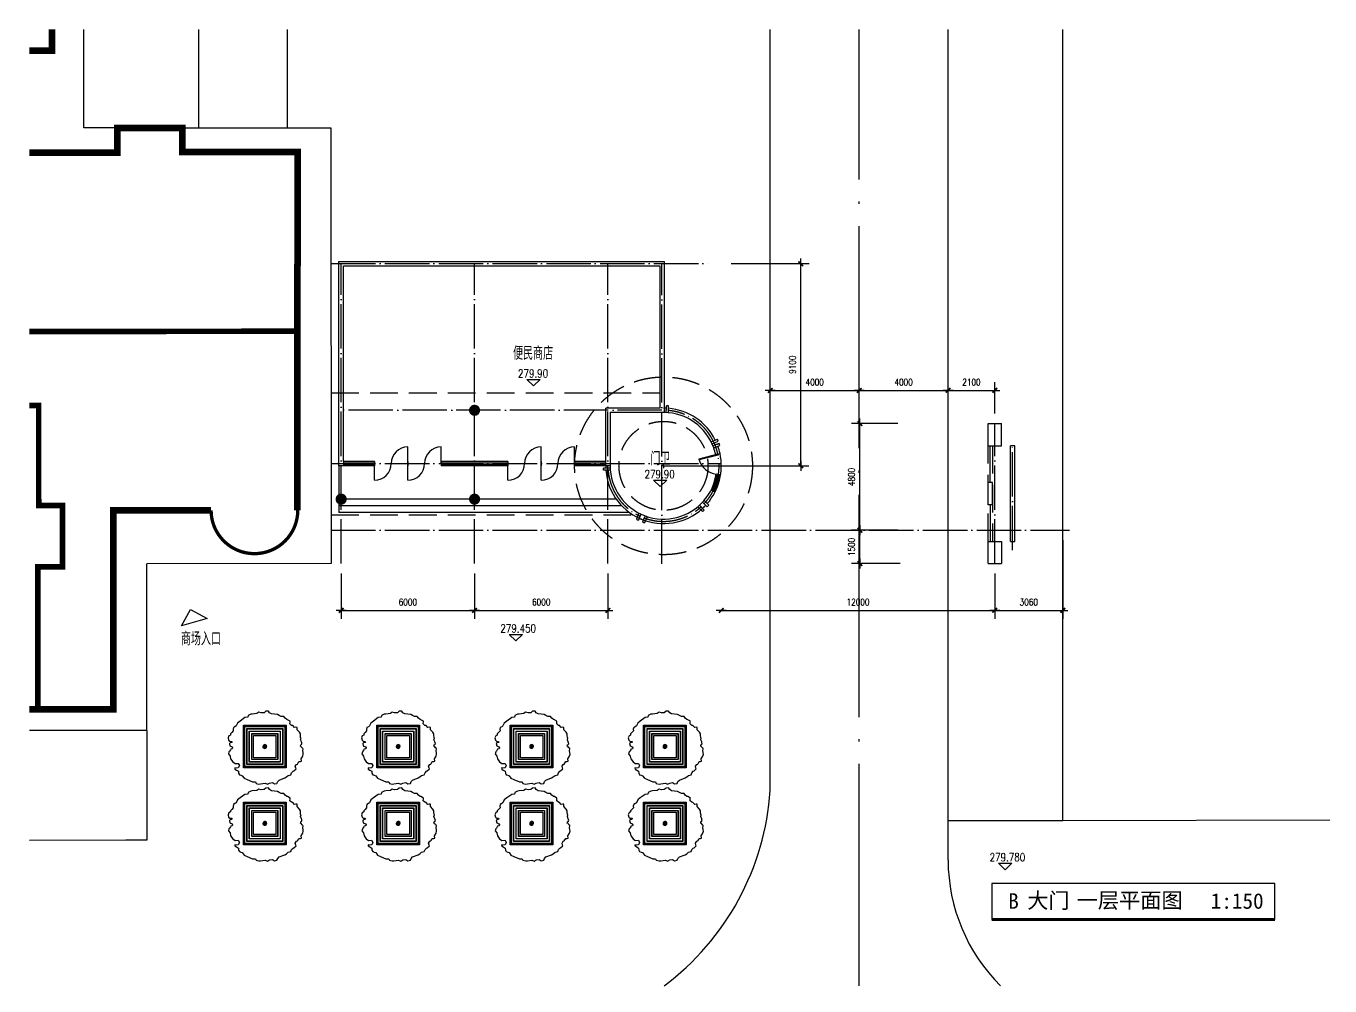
# Model space of a CAD drawing. Extents: x 61379 to 181989, y -86181 to 18192.
# Drawn here: x 61379 to 120029, y -25008 to 18192 of the extents above; entities that cross this region are included whole.
import ezdxf
from ezdxf.enums import TextEntityAlignment as Align

# ---------------------------------------------------------------- set-up
doc = ezdxf.new("R2010")
doc.units = 0
doc.header["$LTSCALE"] = 1000
doc.header["$MEASUREMENT"] = 0
doc.linetypes.add('DASH', pattern=[0.35, 0.25, -0.1])
doc.linetypes.add('DOTE', pattern=[2.42, 2, -0.2, 0.02, -0.2])
doc.layers.get('0').update_dxf_attribs({"linetype": 'CONTINUOUS'})
doc.layers.get('DEFPOINTS').update_dxf_attribs({"color": 6, "linetype": 'CONTINUOUS'})
for name, color, linetype in [('3', 84, 'CONTINUOUS'), ('6', 12, 'CONTINUOUS'), ('7', 7, 'CONTINUOUS'), ('BB', 5, 'CONTINUOUS'), ('COLUMN', 7, 'CONTINUOUS'), ('DIM', 3, 'CONTINUOUS'), ('DOTE', 1, 'DOTE'), ('LAYER1', 7, 'CONTINUOUS'), ('LAYER7', 84, 'CONTINUOUS'), ('LAYER8', 84, 'CONTINUOUS'), ('PUB_TEXT', 7, 'CONTINUOUS'), ('PUB_TITLE', 4, 'CONTINUOUS'), ('WALL', 255, 'CONTINUOUS'), ('WINDOW', 84, 'CONTINUOUS')]:
    doc.layers.add(name, color=color, linetype=linetype)
doc.styles.add('DIM_FONT', font='SIMPLEX', dxfattribs={"width": 0.8})
doc.styles.add('HT', font='SIMHEI.TTF')
doc.styles.add('HZ1', font='txt', dxfattribs={"width": 0.75, "height": 8, "bigfont": 'HZTXT.SHX'})
doc.dimstyles.new('DIMN', dxfattribs={"dimscale": 1.5, "dimtxt": 200, "dimasz": 1, "dimexe": 250, "dimexo": 300, "dimgap": 150, "dimtad": 1, "dimdec": 0, "dimzin": 0, "dimtxsty": 'DIM_FONT', "dimblk": '_DIMX', "dimblk1": '_DIMX', "dimblk2": '_DIMX', "dimsah": 1, "dimcen": 100, "dimdle": 250, "dimclrd": 3, "dimclre": 3, "dimclrt": 7, "dimazin": 3, "dimtfac": 1, "dimtdec": 0, "dimtix": 1, "dimtmove": 0, "dimatfit": 3, "dimtolj": 1, "dimtzin": 0})

# ---------------------------------------------------------------- blocks, each defined once
blk = doc.blocks.new('_YZH')
at = {"const_width": 0.5}
blk.add_lwpolyline([(-0.25, 0, 1), (0.25, 0, 1)], format="xyb", close=True, dxfattribs=at)
blk = doc.blocks.new('M_A11UZJ')
for p, q in [((0.5, 0), (0.5, 0.5)), ((-0.5, -0.5), (-0.5, 0))]:
    blk.add_line(p, q)
for centre, start, end in [((-0.5, 0), 0, 0), ((0.5, 0), 90, 180), ((-0.5, 0), 270, 0)]:
    blk.add_arc(centre, 0.5, start, end)
blk = doc.blocks.new('_DIMX')
blk.add_line((-150, 0), (150, 0))
at = {"const_width": 50}
blk.add_lwpolyline([(-70, -70), (70, 70)], dxfattribs=at)
blk = doc.blocks.new('*D12')
at = {"layer": 'DEFPOINTS', "color": 0, "linetype": 'BYBLOCK'}
for p in [(75552, -6000), (81552, -6000), (81552, -8104)]:
    blk.add_point(p, dxfattribs=at)
at = {"layer": 'DIM', "color": 3, "linetype": 'BYBLOCK'}
for p, q in [((75552, -6450), (75552, -8479)), ((81552, -6450), (81552, -8479)), ((75554, -8104), (81551, -8104))]:
    blk.add_line(p, q, dxfattribs=at)
at = {"layer": 'DIM', "color": 3, "linetype": 'BYBLOCK', "xscale": 1.5, "yscale": 1.5, "zscale": 1.5, "rotation": 180}
blk.add_blockref('_DIMX', (75552, -8104), dxfattribs=at)
at = {"layer": 'DIM', "color": 3, "linetype": 'BYBLOCK', "xscale": 1.5, "yscale": 1.5, "zscale": 1.5}
blk.add_blockref('_DIMX', (81552, -8104), dxfattribs=at)
at = {"layer": 'DIM', "color": 7, "linetype": 'BYBLOCK', "insert": (78552, -7729), "char_height": 300, "attachment_point": 5, "style": 'DIM_FONT'}
blk.add_mtext('\\A1;6000', dxfattribs=at)
blk = doc.blocks.new('*D13')
at = {"layer": 'DEFPOINTS', "color": 0, "linetype": 'BYBLOCK'}
for p in [(81552, -6000), (87552, -6000), (87552, -8104)]:
    blk.add_point(p, dxfattribs=at)
at = {"layer": 'DIM', "color": 3, "linetype": 'BYBLOCK'}
for p, q in [((87552, -6450), (87552, -8479)), ((81554, -8104), (87551, -8104))]:
    blk.add_line(p, q, dxfattribs=at)
at = {"layer": 'DIM', "color": 3, "linetype": 'BYBLOCK', "xscale": 1.5, "yscale": 1.5, "zscale": 1.5, "rotation": 180}
blk.add_blockref('_DIMX', (81552, -8104), dxfattribs=at)
at = {"layer": 'DIM', "color": 3, "linetype": 'BYBLOCK', "xscale": 1.5, "yscale": 1.5, "zscale": 1.5}
blk.add_blockref('_DIMX', (87552, -8104), dxfattribs=at)
at = {"layer": 'DIM', "color": 7, "linetype": 'BYBLOCK', "insert": (84552, -7729), "char_height": 300, "attachment_point": 5, "style": 'DIM_FONT'}
blk.add_mtext('\\A1;6000', dxfattribs=at)
blk = doc.blocks.new('*D14')
at = {"layer": 'DEFPOINTS', "color": 0, "linetype": 'BYBLOCK'}
for p in [(92652, -6000), (104953, -6000), (104953, -8104)]:
    blk.add_point(p, dxfattribs=at)
at = {"layer": 'DIM', "color": 3, "linetype": 'BYBLOCK'}
for p, q in [((104953, -6450), (104953, -8479)), ((92654, -8104), (104952, -8104))]:
    blk.add_line(p, q, dxfattribs=at)
at = {"layer": 'DIM', "color": 3, "linetype": 'BYBLOCK', "xscale": 1.5, "yscale": 1.5, "zscale": 1.5, "rotation": 180}
blk.add_blockref('_DIMX', (92652, -8104), dxfattribs=at)
at = {"layer": 'DIM', "color": 3, "linetype": 'BYBLOCK', "xscale": 1.5, "yscale": 1.5, "zscale": 1.5}
blk.add_blockref('_DIMX', (104953, -8104), dxfattribs=at)
at = {"layer": 'DIM', "color": 7, "linetype": 'BYBLOCK', "insert": (98803, -7729), "char_height": 300, "attachment_point": 5, "style": 'DIM_FONT'}
blk.add_mtext('\\A1;12000', dxfattribs=at)
blk = doc.blocks.new('*D15')
at = {"layer": 'DEFPOINTS', "color": 0, "linetype": 'BYBLOCK'}
for p in [(108014, -4500), (104953, -6000), (108014, -8104)]:
    blk.add_point(p, dxfattribs=at)
at = {"layer": 'DIM', "color": 3, "linetype": 'BYBLOCK'}
for p, q in [((108014, -4950), (108014, -8479)), ((104955, -8104), (108012, -8104))]:
    blk.add_line(p, q, dxfattribs=at)
at = {"layer": 'DIM', "color": 3, "linetype": 'BYBLOCK', "xscale": 1.5, "yscale": 1.5, "zscale": 1.5, "rotation": 180}
blk.add_blockref('_DIMX', (104953, -8104), dxfattribs=at)
at = {"layer": 'DIM', "color": 3, "linetype": 'BYBLOCK', "xscale": 1.5, "yscale": 1.5, "zscale": 1.5}
blk.add_blockref('_DIMX', (108014, -8104), dxfattribs=at)
at = {"layer": 'DIM', "color": 7, "linetype": 'BYBLOCK', "insert": (106483, -7729), "char_height": 300, "attachment_point": 5, "style": 'DIM_FONT'}
blk.add_mtext('\\A1;3060', dxfattribs=at)
blk = doc.blocks.new('*D16')
at = {"layer": 'DEFPOINTS', "color": 0, "linetype": 'BYBLOCK'}
for p in [(98885, -4500), (101042, -4500), (101142, -6000)]:
    blk.add_point(p, dxfattribs=at)
at = {"layer": 'DIM', "color": 3, "linetype": 'BYBLOCK'}
for p, q in [((100592, -4500), (98510, -4500)), ((98885, -5999), (98885, -4502)), ((100692, -6000), (98510, -6000))]:
    blk.add_line(p, q, dxfattribs=at)
at = {"layer": 'DIM', "color": 3, "linetype": 'BYBLOCK', "xscale": 1.5, "yscale": 1.5, "zscale": 1.5}
for p, rotation in [((98885, -4500), 90), ((98885, -6000), 270)]:
    blk.add_blockref('_DIMX', p, dxfattribs=dict(at, rotation=rotation))
at = {"layer": 'DIM', "color": 7, "linetype": 'BYBLOCK', "insert": (98510, -5250), "char_height": 300, "attachment_point": 5, "rotation": 90, "style": 'DIM_FONT'}
blk.add_mtext('\\A1;1500', dxfattribs=at)
blk = doc.blocks.new('*D17')
at = {"layer": 'DEFPOINTS', "color": 0, "linetype": 'BYBLOCK'}
for p in [(98885, 300), (101042, 300), (101042, -4500)]:
    blk.add_point(p, dxfattribs=at)
at = {"layer": 'DIM', "color": 3, "linetype": 'BYBLOCK'}
for p, q in [((100592, 300), (98510, 300)), ((98885, -4499), (98885, 298))]:
    blk.add_line(p, q, dxfattribs=at)
at = {"layer": 'DIM', "color": 3, "linetype": 'BYBLOCK', "xscale": 1.5, "yscale": 1.5, "zscale": 1.5}
for p, rotation in [((98885, 300), 90), ((98885, -4500), 270)]:
    blk.add_blockref('_DIMX', p, dxfattribs=dict(at, rotation=rotation))
at = {"layer": 'DIM', "color": 7, "linetype": 'BYBLOCK', "insert": (98510, -2100), "char_height": 300, "attachment_point": 5, "rotation": 90, "style": 'DIM_FONT'}
blk.add_mtext('\\A1;4800', dxfattribs=at)
blk = doc.blocks.new('*D18')
at = {"layer": 'DEFPOINTS', "color": 0, "linetype": 'BYBLOCK'}
for p in [(92652, 7500), (96227, 7500), (92752, -1600)]:
    blk.add_point(p, dxfattribs=at)
at = {"layer": 'DIM', "color": 3, "linetype": 'BYBLOCK'}
for p, q in [((93102, 7500), (96602, 7500)), ((96227, -1599), (96227, 7498))]:
    blk.add_line(p, q, dxfattribs=at)
at = {"layer": 'DIM', "color": 3, "linetype": 'BYBLOCK', "xscale": 1.5, "yscale": 1.5, "zscale": 1.5}
for p, rotation in [((96227, 7500), 90), ((96227, -1600), 270)]:
    blk.add_blockref('_DIMX', p, dxfattribs=dict(at, rotation=rotation))
at = {"layer": 'DIM', "color": 7, "linetype": 'BYBLOCK', "insert": (95852, 2950), "char_height": 300, "attachment_point": 5, "rotation": 90, "style": 'DIM_FONT'}
blk.add_mtext('\\A1;9100', dxfattribs=at)
blk = doc.blocks.new('*D19')
at = {"layer": 'DEFPOINTS', "color": 0, "linetype": 'BYBLOCK'}
for p in [(98853, 1795), (94853, 300), (98853, 300)]:
    blk.add_point(p, dxfattribs=at)
at = {"layer": 'DIM', "color": 3, "linetype": 'BYBLOCK'}
for p, q in [((94855, 1795), (98852, 1795)), ((98853, 750), (98853, 2170))]:
    blk.add_line(p, q, dxfattribs=at)
at = {"layer": 'DIM', "color": 3, "linetype": 'BYBLOCK', "xscale": 1.5, "yscale": 1.5, "zscale": 1.5, "rotation": 180}
blk.add_blockref('_DIMX', (94853, 1795), dxfattribs=at)
at = {"layer": 'DIM', "color": 3, "linetype": 'BYBLOCK', "xscale": 1.5, "yscale": 1.5, "zscale": 1.5}
blk.add_blockref('_DIMX', (98853, 1795), dxfattribs=at)
at = {"layer": 'DIM', "color": 7, "linetype": 'BYBLOCK', "insert": (96853, 2170), "char_height": 300, "attachment_point": 5, "style": 'DIM_FONT'}
blk.add_mtext('\\A1;4000', dxfattribs=at)
blk = doc.blocks.new('*D20')
at = {"layer": 'DEFPOINTS', "color": 0, "linetype": 'BYBLOCK'}
for p in [(102853, 1795), (98853, 300), (102853, 0)]:
    blk.add_point(p, dxfattribs=at)
at = {"layer": 'DIM', "color": 3, "linetype": 'BYBLOCK'}
for p, q in [((98855, 1795), (102852, 1795)), ((102853, 450), (102853, 2170))]:
    blk.add_line(p, q, dxfattribs=at)
at = {"layer": 'DIM', "color": 3, "linetype": 'BYBLOCK', "xscale": 1.5, "yscale": 1.5, "zscale": 1.5, "rotation": 180}
blk.add_blockref('_DIMX', (98853, 1795), dxfattribs=at)
at = {"layer": 'DIM', "color": 3, "linetype": 'BYBLOCK', "xscale": 1.5, "yscale": 1.5, "zscale": 1.5}
blk.add_blockref('_DIMX', (102853, 1795), dxfattribs=at)
at = {"layer": 'DIM', "color": 7, "linetype": 'BYBLOCK', "insert": (100853, 2170), "char_height": 300, "attachment_point": 5, "style": 'DIM_FONT'}
blk.add_mtext('\\A1;4000', dxfattribs=at)
blk = doc.blocks.new('*D21')
at = {"layer": 'DEFPOINTS', "color": 0, "linetype": 'BYBLOCK'}
for p in [(104953, 1795), (104953, 300), (102853, 0)]:
    blk.add_point(p, dxfattribs=at)
at = {"layer": 'DIM', "color": 3, "linetype": 'BYBLOCK'}
for p, q in [((102855, 1795), (104952, 1795)), ((104953, 750), (104953, 2170))]:
    blk.add_line(p, q, dxfattribs=at)
at = {"layer": 'DIM', "color": 3, "linetype": 'BYBLOCK', "xscale": 1.5, "yscale": 1.5, "zscale": 1.5, "rotation": 180}
blk.add_blockref('_DIMX', (102853, 1795), dxfattribs=at)
at = {"layer": 'DIM', "color": 3, "linetype": 'BYBLOCK', "xscale": 1.5, "yscale": 1.5, "zscale": 1.5}
blk.add_blockref('_DIMX', (104953, 1795), dxfattribs=at)
at = {"layer": 'DIM', "color": 7, "linetype": 'BYBLOCK', "insert": (103903, 2170), "char_height": 300, "attachment_point": 5, "style": 'DIM_FONT'}
blk.add_mtext('\\A1;2100', dxfattribs=at)
blk = doc.blocks.new('A$C145008A3')
at = {"layer": 'LAYER7'}
h = blk.add_hatch(dxfattribs=at)
h.set_pattern_fill('ANSI31', color=256, style=0)
h.set_pattern_definition([(45, (-105682.65304, 2901.07891), (-0.08838834765, 0.08838834765), [])])
h.paths.add_polyline_path([(750, 672, 1), (678, 672, 1)])
blk.add_circle((714, 672), 36.4, dxfattribs=at)
at = {"layer": 'LAYER8'}
blk.add_lwpolyline([(683, 19), (593, 12), (562, 8), (507, 23), (496, 54), (440, 52), (337, 100), (281, 129), (246, 177), (219, 190), (189, 200), (175, 230), (172, 264), (137, 290), (106, 310), (103, 331), (72, 342), (49, 376), (51, 423), (69, 448), (108, 457), (111, 471), (99, 480), (72, 480), (53, 489), (55, 537), (92, 561), (99, 584), (90, 602), (60, 600), (53, 613), (30, 634), (16, 646), (0, 680), (23, 728), (23, 784), (54, 851), (89, 888), (151, 896), (164, 942), (136, 983), (95, 979), (67, 971), (67, 992), (94, 1017), (125, 1048), (122, 1083), (131, 1115), (159, 1129), (184, 1146), (211, 1198), (262, 1237), (356, 1300), (411, 1307), (418, 1339), (469, 1363), (501, 1363), (591, 1371), (628, 1396), (674, 1382), (730, 1383), (764, 1414), (813, 1414), (834, 1380), (868, 1359), (983, 1339), (1018, 1323), (1056, 1302), (1109, 1299), (1130, 1264), (1161, 1241), (1178, 1237), (1227, 1206), (1223, 1193), (1221, 1154), (1252, 1123), (1272, 1120), (1307, 1078), (1335, 1085), (1356, 1083), (1356, 1037), (1398, 989), (1416, 954), (1417, 931), (1420, 882), (1429, 859), (1431, 845), (1418, 833), (1405, 806), (1393, 792), (1401, 770), (1414, 765), (1429, 751), (1428, 731), (1427, 713), (1417, 670), (1431, 640), (1425, 632), (1430, 583), (1433, 560), (1421, 523), (1387, 469), (1394, 424), (1373, 418), (1345, 420), (1317, 374), (1297, 367), (1271, 332), (1280, 294), (1286, 281), (1242, 244), (1225, 237), (1199, 209), (1183, 171), (1132, 160), (1098, 134), (1066, 112), (955, 74), (924, 48), (909, 11), (861, 4), (822, 29), (767, 21), (724, 0)], close=True, dxfattribs=at)
blk = doc.blocks.new('A$C5CEE05E3')
at = {"layer": 'LAYER1', "xscale": 1.495, "yscale": 1.495, "zscale": 1.495}
blk.add_blockref('A$C145008A3', (0, 0), dxfattribs=at)
blk = doc.blocks.new('TREE-1')
at = {"layer": 'LAYER1'}
blk.add_lwpolyline([(799, -800), (-800, -800), (-800, 799), (799, 799)], close=True, dxfattribs=at)
at = {"layer": 'LAYER7'}
for points in [[(762, -762), (-762, -762), (-762, 762), (762, 762)], [(751, -752), (-752, -752), (-752, 751), (751, 751)], [(672, -672), (-672, -672), (-672, 672), (672, 672)], [(661, -662), (-662, -662), (-662, 661), (661, 661)], [(581, -582), (-582, -582), (-582, 581), (581, 581)], [(571, -572), (-572, -572), (-572, 571), (571, 571)], [(491, -492), (-492, -492), (-492, 491), (491, 491)], [(481, -482), (-482, -482), (-482, 481), (481, 481)], [(419, -420), (-420, -420), (-420, 419), (419, 419)]]:
    blk.add_lwpolyline(points, close=True, dxfattribs=at)
at = {"layer": 'LAYER7', "xscale": -1.3, "yscale": 1.3, "zscale": 1.3, "rotation": 190.6488377411319}
blk.add_blockref('A$C5CEE05E3', (-1605, 1027), dxfattribs=at)
blk = doc.blocks.new('A$C269D3559')
at = {"layer": 'DOTE', "linetype": 'BYBLOCK', "xscale": 1.2, "yscale": 1.2, "zscale": 1.2}
blk.add_blockref('TREE-1', (1653, 1696), dxfattribs=at)

msp = doc.modelspace()

# ---------------------------------------------------------------- linework, layer by layer
at = {"layer": '3'}
for p, q in [((69145.4, 13602.3), (69145.4, 18042.3)), ((108013.5, -17584), (108013.5, 18042.3)), ((75088.2, 13610), (75102.5, -6000)), ((83903.3, 2289.6), (84201.4, 1996)), ((83903.3, 2289.6), (84499.5, 2289.6)), ((84201.4, 1996), (84499.5, 2289.6)), ((89599.5, -2241.7), (90195.7, -2241.7)), ((89599.5, -2241.7), (89897.6, -2535.3)), ((89599.5, -2241.7), (90195.7, -2241.7)), ((89599.5, -2241.7), (89897.6, -2535.3)), ((89897.6, -2535.3), (90195.7, -2241.7)), ((89897.6, -2535.3), (90195.7, -2241.7)), ((75102.5, -6000), (66806.9, -6006)), ((83112.2, -9184.8), (83708.4, -9184.8)), ((83112.2, -9184.8), (83410.3, -9478.4)), ((83410.3, -9478.4), (83708.4, -9184.8)), ((66806.9, -13506.8), (61528.9, -13506.8)), ((120028.9, -17550.7), (108013.5, -17584)), ((65859.1, -18454.3), (61528.9, -18466.3)), ((66806.9, -18451.6), (65859.1, -18454.3)), ((105118.7, -19483.5), (105714.9, -19483.5)), ((105118.7, -19483.5), (105416.8, -19777.2)), ((105416.8, -19777.2), (105714.9, -19483.5))]:
    msp.add_line(p, q, dxfattribs=at)
at = {"layer": '6'}
for p, q in [((69145.4, 13602.3), (69145.4, 18042.3)), ((73145.4, 13602.3), (73145.4, 18042.3))]:
    msp.add_line(p, q, dxfattribs=at)
at = {"layer": 'BB'}
for p, q in [((94853.2, -16210.8), (94853.2, 18042.3)), ((102853.2, -19351.6), (102853.2, 18042.3))]:
    msp.add_line(p, q, dxfattribs=at)
at = {"layer": 'BB', "linetype": 'DOTE', "ltscale": 5}
msp.add_line((98853.2, -25007.7), (98853.2, 18042.3), dxfattribs=at)
at = {"layer": 'BB'}
for centre, radius, start, end in [((82880.1, -15407.1), 12000, 306.86476, 356.159406), ((110853.1, -19329.4), 8000, 180.158866, 225.217575)]:
    msp.add_arc(centre, radius, start, end, dxfattribs=at)
at = {"layer": 'DOTE'}
for p, q in [((75102.5, 7500), (92052.5, 7500)), ((75552.5, -6000), (75552.5, 7500)), ((81552.5, -6000), (81552.5, 7500)), ((87552.5, -6000), (87552.5, 7500)), ((89981.1, -6015.3), (89981.1, 7500)), ((89983.9, 899.1), (75552.5, 899.1)), ((104953.2, -6000), (104953.2, 300)), ((105753.2, -5400), (105753.2, -700)), ((75102.5, -1500), (92650.6, -1500)), ((75102.5, -4500), (108313.5, -4500))]:
    msp.add_line(p, q, dxfattribs=at)
at = {"layer": 'DOTE', "linetype": 'BYBLOCK'}
msp.add_line((66806.9, -13506.8), (66806.9, -18451.6), dxfattribs=at)
at = {"layer": 'DOTE'}
for start, end in [(316.976957, 84.780463), (184.588566, 245.049814), (249.6347, 312.392071)]:
    msp.add_arc((90052.5, -1600), 2500, start, end, dxfattribs=at)
at = {"layer": 'LAYER7', "linetype": 'BYBLOCK'}
for p, q in [((104753.2, -2350), (104753.2, -700)), ((90052.5, -1600), (89950.6, -1600)), ((90052.5, -1600), (90052.5, -1489.2)), ((90052.5, -1600), (96591.1, -1600)), ((90052.5, -1600), (90154.3, -1600)), ((90052.5, -1600), (90052.5, -1710.8)), ((104753.2, -3350), (104753.2, -5000))]:
    msp.add_line(p, q, dxfattribs=at)
at = {"layer": 'PUB_TITLE', "elevation": -864}
msp.add_lwpolyline([(104817.2, -22014.5), (117552.3, -22014.5), (117552.3, -20397.5), (104817.2, -20397.5)], close=True, dxfattribs=at)
at = {"layer": 'PUB_TITLE', "const_width": 139.8, "elevation": -864}
msp.add_lwpolyline([(104817.2, -22014.5), (117552.3, -22014.5)], dxfattribs=at)
at = {"layer": 'WALL'}
for p, q in [((63977.9, 13610), (63977.9, 18042.3)), ((65477.9, 13610), (63977.9, 13610)), ((68401.3, 13610), (75088.2, 13610)), ((66806.9, -13506.8), (66806.9, -6006)), ((68368.5, -8807.2), (68775.3, -8062.5)), ((68775.3, -8062.5), (69520, -8469.3)), ((69520, -8469.3), (68368.5, -8807.2))]:
    msp.add_line(p, q, dxfattribs=at)
at = {"layer": 'WALL', "linetype": 'BYBLOCK'}
for p, q in [((75452.5, -1600), (75452.5, 7600)), ((75452.5, 7600), (90081.1, 7600)), ((75652.5, -1400), (75652.5, 7400)), ((75652.5, 7400), (89881.1, 7400)), ((89881.1, 7400), (89881.1, 999.1)), ((90081.1, 7600), (90081.1, 799.8)), ((87452.5, -1600), (87452.5, 999.1)), ((89881.1, 999.1), (87452.5, 999.1)), ((87452.5, -1600), (87452.5, 999.1)), ((89881.1, 999.1), (87452.5, 999.1)), ((90081.1, 799.8), (87652.5, 799.1)), ((90081.1, 799.8), (87652.5, 799.1)), ((87652.5, 799.1), (87652.5, -1600)), ((87652.5, 799.1), (87652.5, -1600)), ((104653.2, 300), (105253.2, 300)), ((104653.2, -700), (104653.2, 300)), ((105253.2, -700), (105253.2, 300)), ((104653.2, -700), (105253.2, -700)), ((105653.2, -5000), (105653.2, -700)), ((105853.2, -700), (105653.2, -700)), ((105853.2, -5000), (105853.2, -700)), ((75652.5, -1600), (75452.5, -1600)), ((75652.5, -1400), (75652.5, -1600)), ((77052.5, -1400), (77052.5, -1600)), ((78552.5, -1400), (78552.5, -1600)), ((78552.5, -1400), (78552.5, -1600)), ((80052.5, -1400), (80052.5, -1600)), ((83052.5, -1400), (83052.5, -1600)), ((84552.5, -1400), (84552.5, -1600)), ((84552.5, -1400), (84552.5, -1600)), ((86052.5, -1400), (86052.5, -1600)), ((86052.5, -1400), (86052.5, -1600)), ((87652.5, -1600), (87452.5, -1600)), ((87652.5, -1600), (87452.5, -1600)), ((104853.2, -2350), (104653.2, -2350)), ((104653.2, -3350), (104653.2, -2350)), ((104853.2, -3350), (104853.2, -2350)), ((104853.2, -3350), (104653.2, -3350)), ((104653.2, -6000), (104653.2, -5000)), ((104653.2, -6000), (104653.2, -5000)), ((104653.2, -5000), (105253.2, -5000)), ((105253.2, -5000), (105253.2, -6000)), ((105653.2, -5000), (105853.2, -5000)), ((104653.2, -6000), (105253.2, -6000))]:
    msp.add_line(p, q, dxfattribs=at)
at = {"layer": 'WALL'}
for points, const_width in [([(61528.9, 17084.3), (62544.8, 17085), (62544.1, 18042.3)], 300), ([(73573.5, -3603.9), (73594.9, 12523.2), (68402.1, 12519.4), (68402.1, 13610), (65477.9, 13610), (65477.9, 12493), (61528.9, 12490.1)], 300), ([(61528.9, 4441.6), (73584.2, 4459.6)], 250), ([(61907.3, -12558.5), (61902.7, -6150.3), (63020.9, -6149.5), (63018.9, -3383.6), (61947.9, -3384.4), (61944.6, 1112.5), (61528.9, 1112.2)], 250), ([(61528.9, -12558.5), (65307.2, -12558.5), (65300.7, -3607.1), (69700.7, -3603.9)], 300)]:
    msp.add_lwpolyline(points, dxfattribs=dict(at, const_width=const_width))
at = {"layer": 'WALL', "const_width": 150}
msp.add_lwpolyline([(69700.7, -3603.9, 1), (73600.7, -3601.1, 1)], format="xyb", dxfattribs=at)
at = {"layer": 'WALL', "linetype": 'BYBLOCK'}
msp.add_point((87452.5, -1600), dxfattribs=at)
msp.add_point((87452.5, -1600), dxfattribs=at)
at = {"layer": 'WINDOW', "linetype": 'DASH', "ltscale": 5}
for p, q in [((75102.5, 1692.2), (89881.1, 1692.2)), ((104653.2, -5000), (104653.2, -700)), ((104853.2, -700), (104853.2, -5000)), ((75102.5, -3807.8), (88679.3, -3807.8))]:
    msp.add_line(p, q, dxfattribs=at)
at = {"layer": 'WINDOW'}
for p, q in [((90181.1, 994.9), (90081.1, 999.8)), ((90178.9, 796.7), (90182.2, 1096.9)), ((90178.9, 796.7), (90181.1, 998.7)), ((90282.2, 1095.8), (90182.2, 1096.9)), ((90278.9, 795.6), (90282.2, 1095.8)), ((92194.6, -517.6), (92473.5, -404.8)), ((92237.9, -608), (92516.2, -495.4)), ((92496, -1071.7), (91647.1, -1293.7)), ((92507.4, -1115.3), (91658.5, -1337.3)), ((92555.4, -587.4), (92277.3, -699.9)), ((92311.5, -789.6), (92499.8, -722.1)), ((92312.9, -793.4), (92591.2, -680.8)), ((92312.9, -793.4), (92500.2, -717.6)), ((92398.3, -1092.9), (92593.8, -1050.6)), ((92496, -1071.7), (92507.4, -1115.3)), ((77052.5, -1400), (75652.5, -1400)), ((75652.5, -1466.7), (77052.5, -1466.7)), ((75652.5, -1533.3), (77052.5, -1533.3)), ((77052.5, -1600), (75652.5, -1600)), ((83052.5, -1400), (80052.5, -1400)), ((80052.5, -1466.7), (83052.5, -1466.7)), ((80052.5, -1533.3), (83052.5, -1533.3)), ((83052.5, -1600), (80052.5, -1600)), ((87452.5, -1400), (86052.5, -1400)), ((87452.5, -1400), (86052.5, -1400)), ((86052.5, -1466.7), (87452.5, -1466.7)), ((86052.5, -1466.7), (87452.5, -1466.7)), ((86052.5, -1533.3), (87452.5, -1533.3)), ((86052.5, -1533.3), (87452.5, -1533.3)), ((87452.5, -1600), (86052.5, -1600)), ((87452.5, -1600), (86052.5, -1600)), ((87654.6, -1700), (87354.3, -1700)), ((87354.3, -1800), (87354.3, -1700)), ((87654.6, -1700), (87452.5, -1700)), ((91658.5, -1337.3), (91647.1, -1293.7)), ((87660.8, -1800), (87354.3, -1800)), ((92425.9, -1956.4), (92623.7, -1986.1)), ((92370, -2778.5), (92191.8, -2687.9)), ((91596.5, -3445.5), (91807.6, -3659)), ((91667.6, -3375.2), (91809.7, -3518.9)), ((91667.6, -3375.2), (91878.7, -3588.7)), ((91809.8, -3234.6), (91951.9, -3378.3)), ((91809.8, -3234.6), (92020.9, -3448)), ((91876.5, -3159.8), (92092, -3377.7)), ((92092, -3377.7), (92020.9, -3448)), ((88944.2, -3735.8), (88830.7, -4007.7)), ((89036.5, -3774.3), (88920.8, -4051.4)), ((89036.5, -3774.3), (88958.6, -3960.8)), ((89221, -3851.4), (89105.4, -4128.4)), ((89221, -3851.4), (89143.2, -4037.9)), ((89313.3, -3889.9), (89199.8, -4161.8))]:
    msp.add_line(p, q, dxfattribs=at)
at = {"layer": 'WINDOW', "linetype": 'BYBLOCK'}
for p, q in [((75452.5, -1600), (75452.5, -3700)), ((87928.8, -3100), (75452.5, -3100)), ((88176.3, -3400), (75452.5, -3400)), ((88519.5, -3700), (75452.5, -3700)), ((108013.5, -17584), (102853.2, -17584))]:
    msp.add_line(p, q, dxfattribs=at)
at = {"layer": 'WINDOW', "linetype": 'DASH', "ltscale": 5}
for radius in [4000, 4000, 2000]:
    msp.add_circle((90052.5, -1600), radius, dxfattribs=at)
at = {"layer": 'WINDOW'}
for centre, radius, start, end in [((90052.5, -1600), 2400, 19.638756, 89.316445), ((90052.5, -1600), 2600, 26.438497, 84.957303), ((90052.5, -1600), 2700, 24.149323, 26.274794), ((90052.5, -1600), 2600, 319.09624, 12.199157), ((90052.5, -1600), 2400, 12.199157, 19.734329), ((90052.5, -1600), 2600, 12.199157, 19.734329), ((90052.5, -1600), 2700, 19.90422, 22.026771), ((90052.5, -1600), 2600, 180, 182.204228), ((90052.5, -1600), 2400, 180, 319.464706), ((92501.7, -1093.5), 877.5, 196.125313, 264.929615), ((90052.5, -1600), 2600, 184.411726, 316.888742), ((90052.5, -1600), 2400, 319.27308, 351.459638), ((90052.5, -1600), 2450, 333.045315, 351.459638), ((90052.5, -1600), 2550, 333.045315, 351.459638), ((90052.5, -1600), 2700, 243.094234, 245.219706), ((90052.5, -1600), 2700, 310.436492, 312.561963), ((90052.5, -1600), 2700, 249.464808, 251.59028)]:
    msp.add_arc(centre, radius, start, end, dxfattribs=at)
for p in [(90081.1, 999.8), (90081.1, 999.8), (92462.7, -624.9), (92462.7, -624.9), (91880.8, -3448.6), (91880.8, -3448.6), (89050.9, -3999.3), (89050.9, -3999.3)]:
    msp.add_point(p, dxfattribs=at)

# ---------------------------------------------------------------- block references
at = {"layer": 'COLUMN', "linetype": 'BYBLOCK', "xscale": 500, "yscale": 500, "zscale": 500}
for p in [(81552.5, 899.1), (75552.5, -3100), (81552.5, -3100)]:
    msp.add_blockref('_YZH', p, dxfattribs=at)
at = {"layer": 'DOTE', "linetype": 'BYBLOCK'}
for p in [(70464, -15929.2), (76464, -15929.2), (82464, -15929.2), (88464, -15929.2), (70464, -19390.3), (76464, -19390.3), (82464, -19390.3), (88464, -19390.3)]:
    msp.add_blockref('A$C269D3559', p, dxfattribs=at)
at = {"layer": 'WINDOW', "linetype": 'BYBLOCK', "xscale": 1500, "yscale": 1500, "zscale": 1500}
for p in [(77802.5, -1500), (79302.5, -1500), (83802.5, -1500), (85302.5, -1500)]:
    msp.add_blockref('M_A11UZJ', p, dxfattribs=at)

# ---------------------------------------------------------------- texts
at = {"layer": '7', "color": 7, "linetype": 'DASH', "style": 'HZ1', "width": 0.75}
for s, p in [('便民商店', (84185.1, 3501.9)), ('门卫', (89914.3, -1241.2)), ('门卫', (89914.3, -1241.2)), ('商场入口', (69243.3, -9347.5))]:
    msp.add_text(s, height=600, dxfattribs=at).set_placement(p, align=Align.MIDDLE)
at = {"layer": 'PUB_TEXT', "linetype": 'CONTINUOUS', "style": 'DIM_FONT', "width": 0.8}
for s, p in [('279.90', (83503.8, 2377)), ('279.90', (89200, -2154.3)), ('279.90', (89200, -2154.3)), ('279.450', (82712.8, -9097.5)), ('279.780', (104719.3, -19396.2))]:
    msp.add_text(s, height=360, dxfattribs=at).set_placement(p)
at = {"layer": 'PUB_TEXT', "style": 'HT'}
for s, height, p in [('B', 699, (105559.1, -21534.7, -864)), ('大门', 699.01, (106412.4, -21512.2, -864)), ('一层平面图', 699.01, (108636.7, -21501.7, -864)), ('1:150', 699.01, (114669.3, -21534.7, -864))]:
    msp.add_text(s, height=height, dxfattribs=at).set_placement(p)

# ---------------------------------------------------------------- dimensions: what is measured, and where the dimension line sits
at = {"layer": 'DIM', "linetype": 'BYBLOCK'}
for base, p1, p2, picture, middle in [((96226.8, 7500), (92752.5, -1600), (92652.5, 7500), '*D18', (95851.8, 2950)), ((98885.5, 300), (101041.8, -4500), (101041.8, 300), '*D17', (98510.5, -2100))]:
    dim = msp.add_linear_dim(base=base, p1=p1, p2=p2, angle=90, dimstyle='DIMN', override={"dimse1": 1}, dxfattribs=at)
    dim.commit()
    dim.dimension.update_dxf_attribs({"geometry": picture, "text_midpoint": middle})
for base, p1, p2, picture, middle in [((98853.2, 1794.9), (94853.2, 300), (98853.2, 300), '*D19', (96853.2, 2169.9)), ((102853.2, 1794.9), (98853.2, 300), (102853.2, 0), '*D20', (100853.2, 2169.9)), ((104953.2, 1794.9), (102853.2, 0), (104953.2, 300), '*D21', (103903.2, 2169.9)), ((108013.5, -8103.5), (104953.2, -6000), (108013.5, -4500), '*D15', (106483.4, -7728.5)), ((87552.5, -8103.5), (81552.5, -6000), (87552.5, -6000), '*D13', (84552.5, -7728.5))]:
    dim = msp.add_linear_dim(base=base, p1=p1, p2=p2, dimstyle='DIMN', override={"dimse1": 1}, dxfattribs=at)
    dim.commit()
    dim.dimension.update_dxf_attribs({"geometry": picture, "text_midpoint": middle})
dim = msp.add_linear_dim(base=(98885.5, -4500), p1=(101141.8, -6000), p2=(101041.8, -4500), angle=90, dimstyle='DIMN', dxfattribs=at)
dim.commit()
dim.dimension.update_dxf_attribs({"geometry": '*D16', "text_midpoint": (98510.5, -5250)})
dim = msp.add_linear_dim(base=(81552.5, -8103.5), p1=(75552.5, -6000), p2=(81552.5, -6000), dimstyle='DIMN', dxfattribs=at)
dim.commit()
dim.dimension.update_dxf_attribs({"geometry": '*D12', "text_midpoint": (78552.5, -7728.5)})
dim = msp.add_linear_dim(base=(104953.2, -8103.5), p1=(92652.5, -6000), p2=(104953.2, -6000), text='12000', dimstyle='DIMN', override={"dimse1": 1}, dxfattribs=at)
dim.commit()
dim.dimension.update_dxf_attribs({"geometry": '*D14', "text_midpoint": (98802.8, -7728.5)})

doc.saveas('drawing.dxf')
